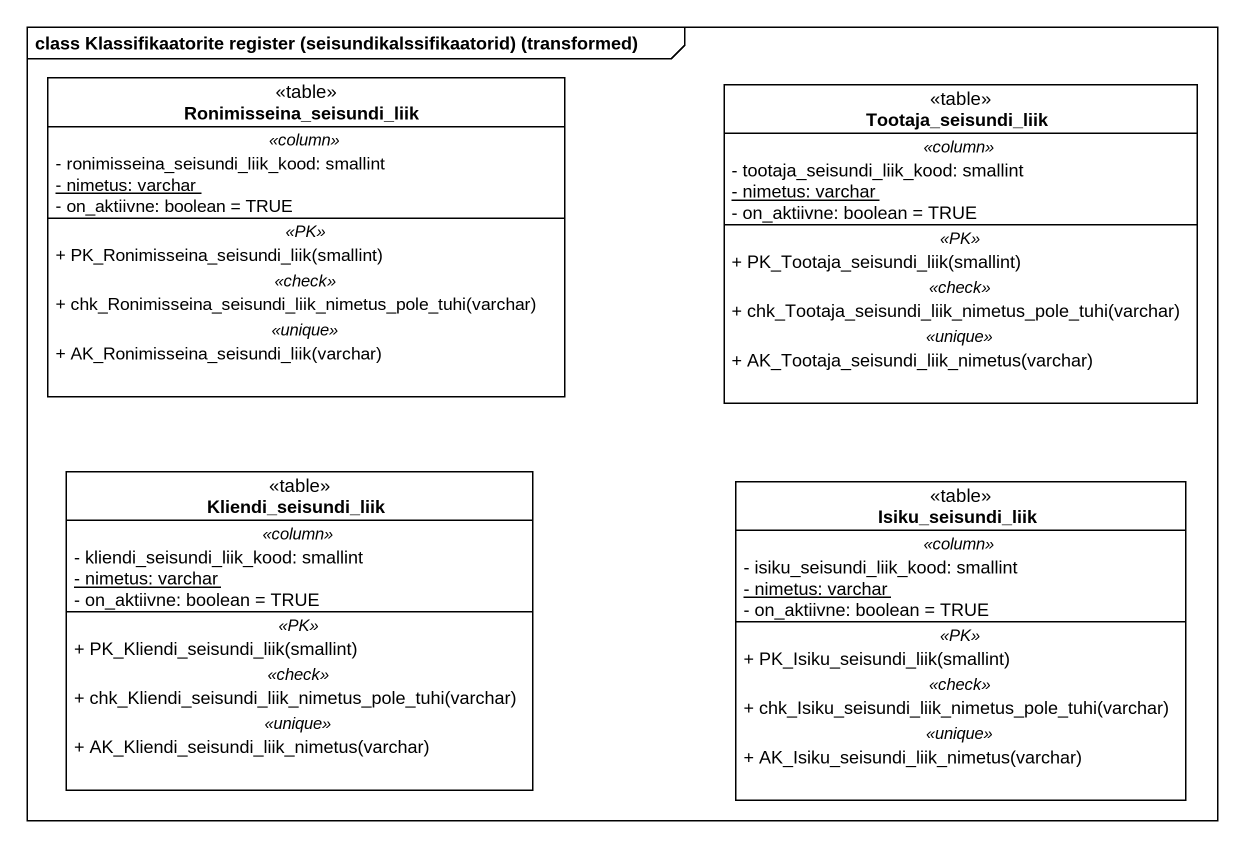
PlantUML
@startuml
mainframe class Klassifikaatorite register (seisundikalssifikaatorid) (transformed)
hide circle
hide empty members
skinparam classAttributeIconSize 0
class Ronimisseina_seisundi_liik <<table>> {
  .. <<column>> ..
  - ronimisseina_seisundi_liik_kood: smallint
  {static} - nimetus: varchar
  - on_aktiivne: boolean = TRUE
  .. <<PK>> ..
  + PK_Ronimisseina_seisundi_liik(smallint)
  .. <<check>> ..
  + chk_Ronimisseina_seisundi_liik_nimetus_pole_tuhi(varchar)
  .. <<unique>> ..
  + AK_Ronimisseina_seisundi_liik(varchar)
}
class Tootaja_seisundi_liik <<table>> {
  .. <<column>> ..
  - tootaja_seisundi_liik_kood: smallint
  {static} - nimetus: varchar
  - on_aktiivne: boolean = TRUE
  .. <<PK>> ..
  + PK_Tootaja_seisundi_liik(smallint)
  .. <<check>> ..
  + chk_Tootaja_seisundi_liik_nimetus_pole_tuhi(varchar)
  .. <<unique>> ..
  + AK_Tootaja_seisundi_liik_nimetus(varchar)
}
class Kliendi_seisundi_liik <<table>> {
  .. <<column>> ..
  - kliendi_seisundi_liik_kood: smallint
  {static} - nimetus: varchar
  - on_aktiivne: boolean = TRUE
  .. <<PK>> ..
  + PK_Kliendi_seisundi_liik(smallint)
  .. <<check>> ..
  + chk_Kliendi_seisundi_liik_nimetus_pole_tuhi(varchar)
  .. <<unique>> ..
  + AK_Kliendi_seisundi_liik_nimetus(varchar)
}
class Isiku_seisundi_liik <<table>> {
  .. <<column>> ..
  - isiku_seisundi_liik_kood: smallint
  {static} - nimetus: varchar
  - on_aktiivne: boolean = TRUE
  .. <<PK>> ..
  + PK_Isiku_seisundi_liik(smallint)
  .. <<check>> ..
  + chk_Isiku_seisundi_liik_nimetus_pole_tuhi(varchar)
  .. <<unique>> ..
  + AK_Isiku_seisundi_liik_nimetus(varchar)
}
@enduml
